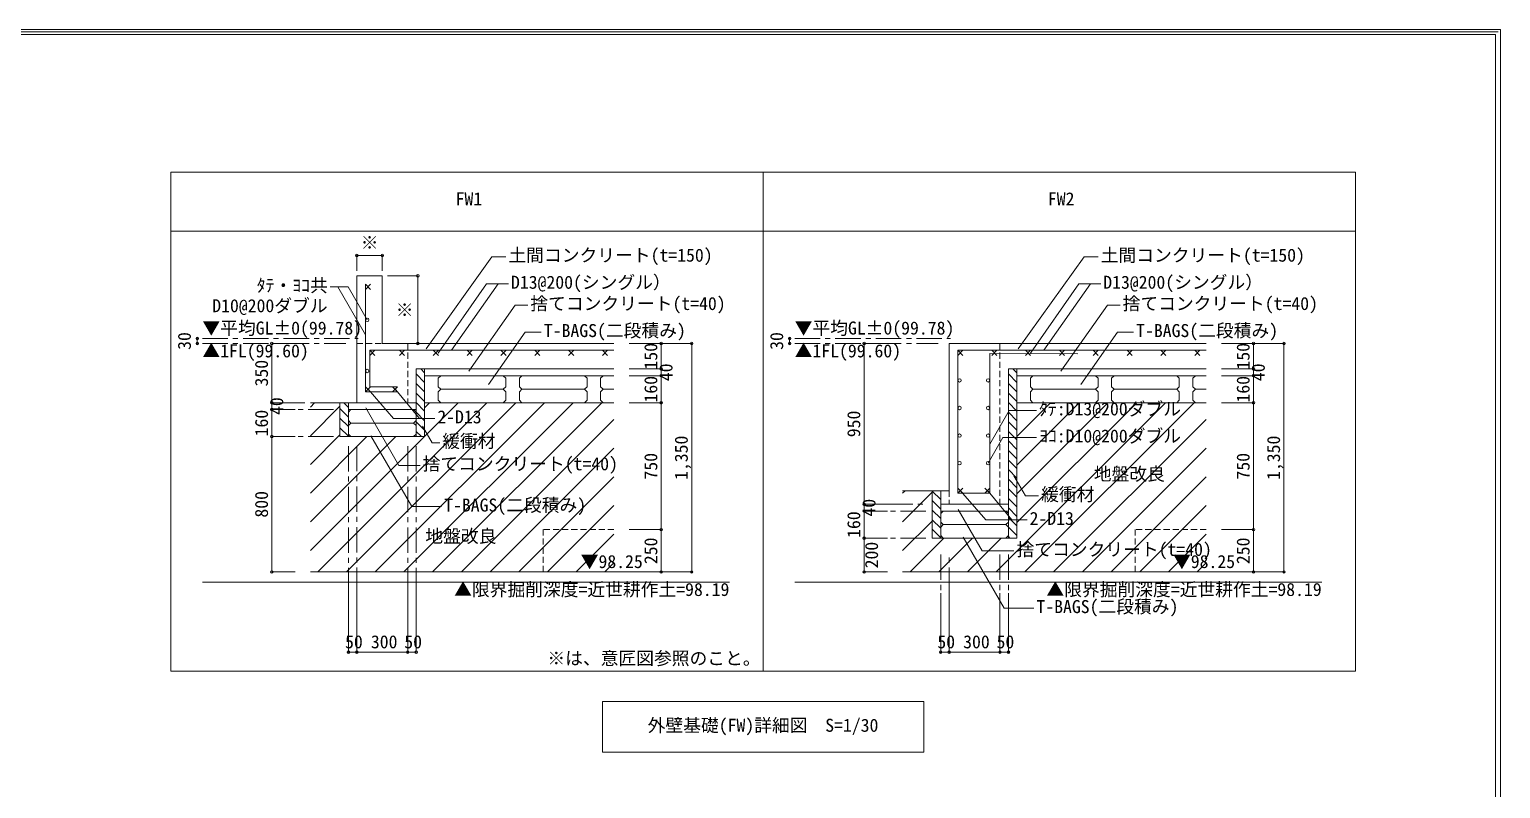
# Model space of a CAD drawing. Units: millimetres on the paper, enlarged 150 times, with parts at 1:30. Extents: x -144184 to 144184, y -90019 to 91030.
# Drawn here: x -69522 to -26054, y -33385 to -10954 of the extents above; entities that cross this region are included whole.
import ezdxf
from ezdxf.enums import TextEntityAlignment as Align

# ---------------------------------------------------------------- set-up
doc = ezdxf.new("R2010")
doc.units = ezdxf.units.MM
doc.header["$LTSCALE"] = 150
doc.header["$PDMODE"] = 32
doc.header["$PDSIZE"] = 75
doc.linetypes.add('CHAIN1', pattern=[8, 5, -1, 1, -1])
doc.linetypes.add('DASHED1', pattern=[1.8, 1.2, -0.6])
for name, color, linetype, lineweight in [('3-0_基準線', 3, 'Continuous', 13), ('3-1_躯体', 7, 'Continuous', 9), ('3-7_寸法', 4, 'Continuous', 5), ('3-8_補助線', 4, 'Continuous', 5), ('3-9_ハッチ', 4, 'Continuous', 5), ('3-A_給水設備', 7, 'Continuous', 9), ('3-B_排水設備', 3, 'Continuous', 13), ('3-F_', 4, 'CHAIN1', 5), ('7-7_寸法', 4, 'Continuous', 5), ('7-A_ﾊｯﾁﾝｸﾞ2', 4, 'Continuous', 5), ('F-0_枠', 2, 'Continuous', 13)]:
    doc.layers.add(name, color=color, linetype=linetype, lineweight=lineweight)
doc.styles.add('ＭＳ ゴシック', font='')
doc.styles.get('ＭＳ ゴシック').set_extended_font_data('MS Gothic')

msp = doc.modelspace()

# ---------------------------------------------------------------- linework, layer by layer
at = {"layer": '3-0_基準線'}
for p, q in [((-59096.1, -20234.7), (-59096.1, -18234.7)), ((-52254.8, -20234.7), (-59096.1, -20234.7)), ((-42346.1, -24584.7), (-42346.1, -20234.7)), ((-34754.8, -20234.7), (-42346.1, -20234.7)), ((-52251.2, -20984.7), (-58096.1, -20984.7)), ((-58096.1, -22984.7), (-58096.1, -20984.7)), ((-57846.1, -22984.7), (-57846.1, -20984.7)), ((-52251.2, -21184.7), (-57846.1, -21184.7)), ((-57446.1, -21259.7), (-57371.1, -21184.7)), ((-57446.1, -21509.7), (-57446.1, -21259.7)), ((-55446.1, -21259.7), (-55521.1, -21184.7)), ((-55446.1, -21509.7), (-55446.1, -21259.7)), ((-55046.1, -21259.7), (-54971.1, -21184.7)), ((-55046.1, -21509.7), (-55046.1, -21259.7)), ((-53046.1, -21259.7), (-53121.1, -21184.7)), ((-53046.1, -21509.7), (-53046.1, -21259.7)), ((-52646.1, -21259.7), (-52571.1, -21184.7)), ((-52646.1, -21509.7), (-52646.1, -21259.7)), ((-34751.2, -20984.7), (-40596.1, -20984.7)), ((-40596.1, -25984.7), (-40596.1, -20984.7)), ((-40346.1, -25984.7), (-40346.1, -20984.7)), ((-34751.2, -21184.7), (-40346.1, -21184.7)), ((-39946.1, -21259.7), (-39871.1, -21184.7)), ((-39946.1, -21509.7), (-39946.1, -21259.7)), ((-37946.1, -21259.7), (-38021.1, -21184.7)), ((-37946.1, -21509.7), (-37946.1, -21259.7)), ((-37546.1, -21259.7), (-37471.1, -21184.7)), ((-37546.1, -21509.7), (-37546.1, -21259.7)), ((-35546.1, -21259.7), (-35621.1, -21184.7)), ((-35546.1, -21509.7), (-35546.1, -21259.7)), ((-35146.1, -21259.7), (-35071.1, -21184.7)), ((-35146.1, -21509.7), (-35146.1, -21259.7)), ((-57371.1, -21584.7), (-57446.1, -21509.7)), ((-57371.1, -21584.7), (-57446.1, -21659.7)), ((-57446.1, -21909.7), (-57446.1, -21659.7)), ((-55521.1, -21584.7), (-57371.1, -21584.7)), ((-55521.1, -21584.7), (-55446.1, -21509.7)), ((-55521.1, -21584.7), (-55446.1, -21659.7)), ((-55446.1, -21909.7), (-55446.1, -21659.7)), ((-54971.1, -21584.7), (-55046.1, -21509.7)), ((-54971.1, -21584.7), (-55046.1, -21659.7)), ((-55046.1, -21909.7), (-55046.1, -21659.7)), ((-53121.1, -21584.7), (-54971.1, -21584.7)), ((-53121.1, -21584.7), (-53046.1, -21509.7)), ((-53121.1, -21584.7), (-53046.1, -21659.7)), ((-53046.1, -21909.7), (-53046.1, -21659.7)), ((-52571.1, -21584.7), (-52646.1, -21509.7)), ((-52571.1, -21584.7), (-52646.1, -21659.7)), ((-52646.1, -21909.7), (-52646.1, -21659.7)), ((-52251.2, -21584.7), (-52571.1, -21584.7)), ((-39871.1, -21584.7), (-39946.1, -21509.7)), ((-39871.1, -21584.7), (-39946.1, -21659.7)), ((-39946.1, -21909.7), (-39946.1, -21659.7)), ((-38021.1, -21584.7), (-39871.1, -21584.7)), ((-38021.1, -21584.7), (-37946.1, -21509.7)), ((-38021.1, -21584.7), (-37946.1, -21659.7)), ((-37946.1, -21909.7), (-37946.1, -21659.7)), ((-37471.1, -21584.7), (-37546.1, -21509.7)), ((-37471.1, -21584.7), (-37546.1, -21659.7)), ((-37546.1, -21909.7), (-37546.1, -21659.7)), ((-35621.1, -21584.7), (-37471.1, -21584.7)), ((-35621.1, -21584.7), (-35546.1, -21509.7)), ((-35621.1, -21584.7), (-35546.1, -21659.7)), ((-35546.1, -21909.7), (-35546.1, -21659.7)), ((-35071.1, -21584.7), (-35146.1, -21509.7)), ((-35071.1, -21584.7), (-35146.1, -21659.7)), ((-35146.1, -21909.7), (-35146.1, -21659.7)), ((-34751.2, -21584.7), (-35071.1, -21584.7)), ((-61220.9, -21984.7), (-58096.1, -21984.7)), ((-60346.1, -21984.7), (-60346.1, -22984.7)), ((-60096.1, -21984.7), (-60096.1, -22984.7)), ((-52251.2, -21984.7), (-57846.1, -21984.7)), ((-57446.1, -21909.7), (-57371.1, -21984.7)), ((-55046.1, -21909.7), (-54971.1, -21984.7)), ((-52646.1, -21909.7), (-52571.1, -21984.7)), ((-52251.2, -21984.7), (-52571.1, -21984.7)), ((-34751.2, -21984.7), (-40346.1, -21984.7)), ((-39946.1, -21909.7), (-39871.1, -21984.7)), ((-37546.1, -21909.7), (-37471.1, -21984.7)), ((-35146.1, -21909.7), (-35071.1, -21984.7)), ((-34751.2, -21984.7), (-35071.1, -21984.7)), ((-58096.1, -22184.7), (-60096.1, -22184.7)), ((-60096.1, -22259.7), (-60021.1, -22184.7)), ((-60096.1, -22509.7), (-60096.1, -22259.7)), ((-60021.1, -22584.7), (-60096.1, -22509.7)), ((-60021.1, -22584.7), (-60096.1, -22659.7)), ((-58171.1, -22584.7), (-60021.1, -22584.7)), ((-58096.1, -22259.7), (-58171.1, -22184.7)), ((-58171.1, -22584.7), (-58096.1, -22509.7)), ((-58171.1, -22584.7), (-58096.1, -22659.7)), ((-58096.1, -22509.7), (-58096.1, -22259.7)), ((-58096.1, -22984.7), (-60346.1, -22984.7)), ((-60096.1, -22909.7), (-60096.1, -22659.7)), ((-60096.1, -22909.7), (-60021.2, -22984.7)), ((-60021.2, -22984.7), (-58171.1, -22984.7)), ((-58096.1, -22909.7), (-58171.1, -22984.7)), ((-58096.1, -22909.7), (-58096.1, -22659.7)), ((-58096.1, -22984.7), (-57846.1, -22984.7)), ((-43720.9, -24584.7), (-42346.1, -24584.7)), ((-42846.1, -24584.7), (-42846.1, -25984.7)), ((-42596.1, -24584.7), (-42596.1, -25984.7)), ((-42596.1, -24984.7), (-40596.1, -24984.7)), ((-40596.1, -25184.7), (-42596.1, -25184.7)), ((-42596.1, -25259.7), (-42521.1, -25184.7)), ((-40596.1, -25259.7), (-40671.1, -25184.7)), ((-42596.1, -25509.7), (-42596.1, -25259.7)), ((-42521.1, -25584.7), (-42596.1, -25509.7)), ((-42521.1, -25584.7), (-42596.1, -25659.7)), ((-40671.1, -25584.7), (-42521.1, -25584.7)), ((-40671.1, -25584.7), (-40596.1, -25509.7)), ((-40671.1, -25584.7), (-40596.1, -25659.7)), ((-40596.1, -25509.7), (-40596.1, -25259.7)), ((-40596.1, -25984.7), (-42846.1, -25984.7)), ((-42596.1, -25909.7), (-42596.1, -25659.7)), ((-42596.1, -25909.7), (-42521.2, -25984.7)), ((-42521.2, -25984.7), (-40671.1, -25984.7)), ((-40596.1, -25909.7), (-40671.1, -25984.7)), ((-40596.1, -25909.7), (-40596.1, -25659.7)), ((-40596.1, -25984.7), (-40346.1, -25984.7)), ((-61220.9, -26984.7), (-52251.2, -26984.7)), ((-43720.9, -26984.7), (-34751.2, -26984.7))]:
    msp.add_line(p, q, dxfattribs=at)
at = {"layer": '3-0_基準線', "linetype": 'DASHED1'}
for p, q in [((-59846.1, -20234.7), (-59096.1, -20234.7)), ((-58346.1, -20234.7), (-58346.1, -21984.7)), ((-40846.1, -20234.7), (-40846.1, -24984.7)), ((-42346.1, -24584.7), (-42346.1, -24984.7)), ((-54346.1, -26984.7), (-54346.1, -25734.7)), ((-52251.2, -25734.7), (-54346.1, -25734.7)), ((-36846.1, -26984.7), (-36846.1, -25734.7)), ((-34751.2, -25734.7), (-36846.1, -25734.7))]:
    msp.add_line(p, q, dxfattribs=at)
at = {"layer": '3-0_基準線'}
for points in [[(-59846.1, -21984.7), (-59846.1, -18234.7), (-59096.1, -18234.7)], [(-55446.1, -21909.7), (-55521.1, -21984.7), (-57371.1, -21984.7)], [(-53046.1, -21909.7), (-53121.1, -21984.7), (-54971.1, -21984.7)], [(-37946.1, -21909.7), (-38021.1, -21984.7), (-39871.1, -21984.7)], [(-35546.1, -21909.7), (-35621.1, -21984.7), (-37471.1, -21984.7)]]:
    msp.add_lwpolyline(points, dxfattribs=at)
at = {"layer": '3-1_躯体'}
for p, q in [((-59590, -18634.7), (-59440, -18484.7)), ((-59440, -18634.7), (-59590, -18484.7)), ((-59590, -21659.7), (-59590, -18484.7)), ((-52251.2, -20434.7), (-59465, -20434.5)), ((-59465, -20584.7), (-59315, -20434.7)), ((-59315, -20584.7), (-59465, -20434.7)), ((-59465, -21509.7), (-59465, -20434.7)), ((-58590, -20584.7), (-58440, -20434.7)), ((-58440, -20584.7), (-58590, -20434.7)), ((-57590, -20584.7), (-57440, -20434.7)), ((-57440, -20584.7), (-57590, -20434.7)), ((-56590, -20584.7), (-56440, -20434.7)), ((-56440, -20584.7), (-56590, -20434.7)), ((-55590, -20584.7), (-55440, -20434.7)), ((-55440, -20584.7), (-55590, -20434.7)), ((-54590, -20584.7), (-54440, -20434.7)), ((-54440, -20584.7), (-54590, -20434.7)), ((-53590, -20584.7), (-53440, -20434.7)), ((-53440, -20584.7), (-53590, -20434.7)), ((-52590, -20584.7), (-52440, -20434.7)), ((-52440, -20584.7), (-52590, -20434.7)), ((-42090, -24659.7), (-42090, -20434.5)), ((-34751.2, -20434.7), (-42090, -20434.5)), ((-42090, -20584.7), (-41940, -20434.7)), ((-41940, -20584.7), (-42090, -20434.7)), ((-41146.1, -20534.5), (-41146.1, -24659.7)), ((-38546.1, -20534.6), (-41146.1, -20534.5)), ((-41090, -20584.7), (-40940, -20434.7)), ((-40940, -20584.7), (-41090, -20434.7)), ((-40090, -20584.7), (-39940, -20434.7)), ((-39940, -20584.7), (-40090, -20434.7)), ((-39090, -20584.7), (-38940, -20434.7)), ((-38940, -20584.7), (-39090, -20434.7)), ((-38090, -20584.7), (-37940, -20434.7)), ((-37940, -20584.7), (-38090, -20434.7)), ((-37090, -20584.7), (-36940, -20434.7)), ((-36940, -20584.7), (-37090, -20434.7)), ((-36090, -20584.7), (-35940, -20434.7)), ((-35940, -20584.7), (-36090, -20434.7)), ((-35090, -20584.7), (-34940, -20434.7)), ((-34940, -20584.7), (-35090, -20434.7)), ((-59440, -21659.7), (-59590, -21509.7)), ((-59590, -21659.7), (-59440, -21509.7)), ((-59440, -21659.7), (-59590, -21509.7)), ((-59590, -21659.7), (-59440, -21509.7)), ((-59590, -21659.7), (-58646.1, -21659.7)), ((-59465, -21509.7), (-58646.1, -21509.7)), ((-58646.1, -21659.7), (-58796.1, -21509.7)), ((-58796.1, -21659.7), (-58646.1, -21509.7)), ((-58646.1, -21659.7), (-58796.1, -21509.7)), ((-58796.1, -21659.7), (-58646.1, -21509.7)), ((-41940, -24659.7), (-42090, -24509.7)), ((-42090, -24659.7), (-41940, -24509.7)), ((-41940, -24659.7), (-42090, -24509.7)), ((-42090, -24659.7), (-41940, -24509.7)), ((-42090, -24659.7), (-41146.1, -24659.7)), ((-41146.1, -24659.7), (-41296.1, -24509.7)), ((-41296.1, -24659.7), (-41146.1, -24509.7)), ((-41146.1, -24659.7), (-41296.1, -24509.7)), ((-41296.1, -24659.7), (-41146.1, -24509.7)), ((-64411.2, -27284.7), (-48835.7, -27284.7)), ((-46911.2, -27284.7), (-31335.7, -27284.7))]:
    msp.add_line(p, q, dxfattribs=at)
for centre in [(-59540, -19534.7), (-59540, -21047.1), (-42040, -21324.7), (-41196.1, -21324.7), (-42040, -22139.7), (-41196.1, -22139.7), (-42040, -22954.7), (-41196.1, -22954.7), (-42040, -23769.7), (-41196.1, -23769.7)]:
    msp.add_circle(centre, 50, dxfattribs=at)
at = {"layer": '3-7_寸法'}
for p, q in [((-59846.1, -17634.7), (-59846.1, -18084.7)), ((-59846.1, -17634.7), (-59096.1, -17634.7)), ((-59096.1, -17634.7), (-59096.1, -18084.7)), ((-58046.1, -18234.7), (-58946.1, -18234.7)), ((-58046.1, -18234.7), (-58046.1, -20234.7)), ((-64561.2, -20084.7), (-64561.2, -20234.7)), ((-62358.2, -20234.7), (-61358.2, -20234.7)), ((-58046.1, -20234.7), (-58946.1, -20234.7)), ((-50854.8, -20234.7), (-51804.8, -20234.7)), ((-49954.8, -20234.7), (-50854.8, -20234.7)), ((-47061.2, -20084.7), (-47061.2, -20234.7)), ((-44858.2, -20234.7), (-43858.2, -20234.7)), ((-33354.8, -20234.7), (-34304.8, -20234.7)), ((-32454.8, -20234.7), (-33354.8, -20234.7)), ((-50854.8, -20984.7), (-51804.8, -20984.7)), ((-50854.8, -21184.7), (-51804.8, -21184.7)), ((-33354.8, -20984.7), (-34304.8, -20984.7)), ((-33354.8, -21184.7), (-34304.8, -21184.7)), ((-62358.2, -21984.7), (-61670.9, -21984.7)), ((-50854.8, -21984.7), (-51804.8, -21984.7)), ((-50854.8, -21984.7), (-51804.8, -21984.7)), ((-33354.8, -21984.7), (-34304.8, -21984.7)), ((-33354.8, -21984.7), (-34304.8, -21984.7)), ((-62358.2, -22184.7), (-61670.9, -22184.7)), ((-62358.2, -22184.7), (-61670.9, -22184.7)), ((-62358.2, -22984.7), (-61670.9, -22984.7)), ((-44858.2, -24984.7), (-44170.9, -24984.7)), ((-44858.2, -25184.7), (-44170.9, -25184.7)), ((-44858.2, -25184.7), (-44170.9, -25184.7)), ((-50854.8, -25734.6), (-51804.8, -25734.6)), ((-44858.2, -25984.7), (-44170.9, -25984.7)), ((-33354.8, -25734.6), (-34304.8, -25734.6)), ((-62358.2, -26984.7), (-61670.9, -26984.7)), ((-50854.8, -26984.6), (-53232.8, -26984.6)), ((-49954.8, -26984.6), (-50854.8, -26984.6)), ((-44858.2, -26984.7), (-44170.9, -26984.7)), ((-33354.8, -26984.6), (-35732.8, -26984.6)), ((-32454.8, -26984.6), (-33354.8, -26984.6)), ((-60096.1, -29356.4), (-60096.1, -27606.4)), ((-59846.1, -29356.4), (-59846.1, -27606.4)), ((-58346.1, -29356.4), (-58346.1, -27606.4)), ((-58096.1, -29356.4), (-58096.1, -27606.4)), ((-42596.1, -29356.4), (-42596.1, -27606.4)), ((-42346.1, -29356.4), (-42346.1, -27606.4)), ((-40846.1, -29356.4), (-40846.1, -27606.4)), ((-40596.1, -29356.4), (-40596.1, -27606.4)), ((-59846.1, -29356.4), (-60096.1, -29356.4)), ((-59846.1, -29356.4), (-58346.1, -29356.4)), ((-58346.1, -29356.4), (-58096.1, -29356.4)), ((-42346.1, -29356.4), (-42596.1, -29356.4)), ((-42346.1, -29356.4), (-40846.1, -29356.4)), ((-40846.1, -29356.4), (-40596.1, -29356.4))]:
    msp.add_line(p, q, dxfattribs=at)
at = {"layer": '3-7_寸法', "color": 2}
for p in [(-59846.1, -17634.7), (-59096.1, -17634.7), (-58046.1, -18234.7), (-64561.2, -20084.7), (-64561.2, -20234.7), (-58046.1, -20234.7), (-49954.8, -20234.7), (-47061.2, -20084.7), (-47061.2, -20234.7), (-32454.8, -20234.7), (-62358.2, -22984.7), (-50854.8, -25734.6), (-44858.2, -25984.7), (-33354.8, -25734.6), (-62358.2, -26984.7), (-50854.8, -26984.6), (-49954.8, -26984.6), (-44858.2, -26984.7), (-33354.8, -26984.6), (-32454.8, -26984.6)]:
    msp.add_point(p, dxfattribs=at)
at = {"layer": '3-7_寸法', "color": 7}
for p in [(-62358.2, -20234.7), (-50854.8, -20234.7), (-44858.2, -20234.7), (-33354.8, -20234.7), (-50854.8, -20984.7), (-50854.8, -21184.7), (-33354.8, -20984.7), (-33354.8, -21184.7), (-62358.2, -21984.7), (-62358.2, -22184.7), (-50854.8, -21984.7), (-33354.8, -21984.7), (-62358.2, -22984.7), (-44858.2, -24984.7), (-44858.2, -25184.7), (-44858.2, -25984.7), (-60096.1, -29356.4), (-59846.1, -29356.4), (-58346.1, -29356.4), (-58096.1, -29356.4), (-42596.1, -29356.4), (-42346.1, -29356.4), (-40846.1, -29356.4), (-40596.1, -29356.4)]:
    msp.add_point(p, dxfattribs=at)
at = {"layer": '3-8_補助線'}
for p, q in [((-61220.9, -22111.3), (-61094.2, -21984.7)), ((-61220.9, -22959.9), (-60346.1, -22085.2)), ((-61003, -26984.6), (-56003, -21984.7)), ((-60154.4, -26984.6), (-55154.5, -21984.7)), ((-59305.9, -26984.6), (-54306, -21984.7)), ((-58457.4, -26984.6), (-53457.4, -21984.7)), ((-57846.1, -22979.3), (-56851.5, -21984.7)), ((-57846.1, -22130.7), (-57700.1, -21984.7)), ((-57608.8, -26984.6), (-52608.9, -21984.7)), ((-40957.4, -26984.6), (-35957.4, -21984.7)), ((-40346.1, -24676.3), (-37654.5, -21984.7)), ((-40346.1, -25524.9), (-36806, -21984.7)), ((-40346.1, -23827.8), (-38503, -21984.7)), ((-40346.1, -22979.3), (-39351.5, -21984.7)), ((-40108.8, -26984.6), (-35108.9, -21984.7)), ((-56760.3, -26984.6), (-52251.2, -22475.5)), ((-39260.3, -26984.6), (-34751.2, -22475.5)), ((-61220.9, -23808.4), (-60346.1, -22933.7)), ((-61220.9, -26354), (-57851.5, -22984.7)), ((-61220.9, -24656.9), (-59548.6, -22984.7)), ((-61220.9, -25505.5), (-58700.1, -22984.7)), ((-55911.8, -26984.6), (-52251.2, -23324)), ((-38411.8, -26984.6), (-34751.2, -23324)), ((-55063.3, -26984.6), (-52251.2, -24172.5)), ((-37563.3, -26984.6), (-34751.2, -24172.5)), ((-43720.9, -24656.9), (-43648.6, -24584.7)), ((-43720.9, -25505.5), (-42846.1, -24630.7)), ((-54214.7, -26984.6), (-52251.2, -25021)), ((-36714.7, -26984.6), (-34751.2, -25021)), ((-43720.9, -26354), (-42846.1, -25479.3)), ((-53366.2, -26984.6), (-52251.2, -25869.6)), ((-43503, -26984.6), (-42503, -25984.7)), ((-42654.4, -26984.6), (-41654.5, -25984.7)), ((-41805.9, -26984.6), (-40806, -25984.7)), ((-35866.2, -26984.6), (-34751.2, -25869.6)), ((-52517.7, -26984.6), (-52251.2, -26718.1)), ((-35017.7, -26984.6), (-34751.2, -26718.1))]:
    msp.add_line(p, q, dxfattribs=at)
at = {"layer": '3-9_ハッチ'}
for p, q in [((-58096.1, -21133.2), (-57846.1, -21383.2)), ((-57961.8, -20984.7), (-57846.1, -21100.3)), ((-40596.1, -21133.2), (-40346.1, -21383.2)), ((-40461.8, -20984.7), (-40346.1, -21100.3)), ((-58096.1, -21416), (-57846.1, -21666)), ((-58096.1, -21698.8), (-57846.1, -21948.8)), ((-40596.1, -21416), (-40346.1, -21666)), ((-40596.1, -21698.8), (-40346.1, -21948.8)), ((-60346.1, -22158.6), (-60096.1, -22408.6)), ((-60237.3, -21984.7), (-60096.1, -22125.8)), ((-58096.1, -21981.7), (-57846.1, -22231.7)), ((-40596.1, -21981.7), (-40346.1, -22231.7)), ((-60346.1, -22441.5), (-60096.1, -22691.5)), ((-58096.1, -22264.5), (-57846.1, -22514.5)), ((-58096.1, -22547.4), (-57846.1, -22797.4)), ((-40596.1, -22264.5), (-40346.1, -22514.5)), ((-40596.1, -22547.4), (-40346.1, -22797.4)), ((-60346.1, -22724.3), (-60096.1, -22974.3)), ((-57941.7, -22984.7), (-58096.1, -22830.2)), ((-40346.1, -23080.2), (-40596.1, -22830.2)), ((-40346.1, -23363.1), (-40596.1, -23113.1)), ((-40596.1, -23395.9), (-40346.1, -23645.9)), ((-40596.1, -23678.7), (-40346.1, -23928.7)), ((-40596.1, -23961.6), (-40346.1, -24211.6)), ((-40596.1, -24244.4), (-40346.1, -24494.4)), ((-42846.1, -24592.9), (-42596.1, -24842.9)), ((-40596.1, -24527.3), (-40346.1, -24777.3)), ((-42846.1, -24875.8), (-42596.1, -25125.8)), ((-42846.1, -25158.6), (-42596.1, -25408.6)), ((-40596.1, -24810.1), (-40346.1, -25060.1)), ((-40596.1, -25093), (-40346.1, -25343)), ((-42846.1, -25441.5), (-42596.1, -25691.5)), ((-40596.1, -25375.8), (-40346.1, -25625.8)), ((-42846.1, -25724.3), (-42596.1, -25974.3)), ((-40596.1, -25658.6), (-40346.1, -25908.6)), ((-40596.1, -25941.5), (-40553, -25984.7))]:
    msp.add_line(p, q, dxfattribs=at)
at = {"layer": '3-A_給水設備'}
for p, q in [((-57804.3, -20395.7), (-55861.3, -17669.3)), ((-55443.6, -17669.3), (-55861.3, -17669.3)), ((-40304.3, -20395.7), (-38361.3, -17669.3)), ((-37943.6, -17669.3), (-38361.3, -17669.3)), ((-60101.1, -18562.8), (-60632.6, -18562.8)), ((-59588.9, -19977.8), (-60405.8, -18562.8)), ((-59538.9, -19536.7), (-60101.1, -18562.8)), ((-57441.5, -20517.9), (-56017.9, -18469.3)), ((-57053.8, -20434.7), (-55672.2, -18469.3)), ((-55368.6, -18469.3), (-56017.9, -18469.3)), ((-39941.5, -20517.9), (-38517.9, -18469.3)), ((-39553.8, -20434.7), (-38172.2, -18469.3)), ((-37868.6, -18469.3), (-38517.9, -18469.3)), ((-56543.3, -21051.2), (-55169.9, -19097.5)), ((-54796.9, -19097.5), (-55169.9, -19097.5)), ((-39043.3, -21051.2), (-37669.9, -19097.5)), ((-37296.9, -19097.5), (-37669.9, -19097.5)), ((-59515, -21585.8), (-58765.3, -22447.4)), ((-58695.3, -21600.2), (-57993.1, -22447.4)), ((-59581.8, -22139.7), (-58603.5, -23834.2)), ((-58765.3, -22447.4), (-57545.7, -22447.4)), ((-41146.1, -23211.1), (-40569.2, -22211.8)), ((-39766.7, -22211.8), (-40569.2, -22211.8)), ((-59435, -22959), (-58225.7, -25053.5)), ((-57905.3, -22677.7), (-57623.8, -23165.3)), ((-41196.1, -23769.7), (-40758.6, -23011.8)), ((-40758.6, -23011.8), (-39766.7, -23011.8)), ((-57399.6, -23165.3), (-57623.8, -23165.3)), ((-57979.9, -23834.2), (-58603.5, -23834.2)), ((-40434.1, -24147.4), (-40093.4, -24737.5)), ((-42015, -24585.8), (-41265.3, -25447.4)), ((-41195.3, -24600.2), (-40493.1, -25447.4)), ((-40093.4, -24737.5), (-39703.1, -24737.5)), ((-57343, -25053.5), (-58225.7, -25053.5)), ((-42081.8, -25139.7), (-41375.4, -26363.3)), ((-41265.3, -25447.4), (-40045.7, -25447.4)), ((-41935, -25959), (-40725.7, -28053.5)), ((-40432.2, -26363.3), (-41375.4, -26363.3)), ((-39843, -28053.5), (-40725.7, -28053.5))]:
    msp.add_line(p, q, dxfattribs=at)
for points in [[(-55959.8, -21447.9), (-54869.9, -19897.5), (-54397.4, -19897.5)], [(-38459.8, -21447.9), (-37369.9, -19897.5), (-36897.4, -19897.5)]]:
    msp.add_lwpolyline(points, dxfattribs=at)
at = {"layer": '3-B_排水設備'}
for p, q in [((-65342.4, -29917.4), (-65342.4, -15167.4)), ((-65342.4, -15167.4), (-30342.4, -15167.4)), ((-47842.4, -29917.4), (-47842.4, -15167.4)), ((-65342.4, -16917.4), (-30342.4, -16917.4)), ((-43092.4, -30810.1), (-52592.4, -30810.1)), ((-43092.4, -30810.1), (-43092.4, -32310.1))]:
    msp.add_line(p, q, dxfattribs=at)
for points in [[(-65342.4, -29917.4), (-30342.4, -29917.4), (-30342.4, -15167.4)], [(-43092.4, -32310.1), (-52592.4, -32310.1), (-52592.4, -30810.1)]]:
    msp.add_lwpolyline(points, dxfattribs=at)
at = {"layer": '3-F_'}
for p, q in [((-64411.2, -20084.7), (-59811.9, -20084.7)), ((-64411.2, -20234.7), (-60171, -20234.7)), ((-46911.2, -20084.7), (-42311.9, -20084.7)), ((-46911.2, -20234.7), (-42671, -20234.7)), ((-61670.9, -21984.7), (-61380.3, -21984.7)), ((-60532.9, -22184.7), (-61670.9, -22184.7)), ((-60532.9, -22984.7), (-61670.9, -22984.7)), ((-60096.1, -23266.3), (-60096.1, -27606.4)), ((-59846.1, -27606.4), (-59846.1, -23266.3)), ((-58346.1, -23266.3), (-58346.1, -27606.4)), ((-58096.1, -23266.3), (-58096.1, -27606.4)), ((-44170.9, -24984.7), (-43032.9, -24984.7)), ((-43032.9, -25184.7), (-44170.9, -25184.7)), ((-43032.9, -25984.7), (-44170.9, -25984.7)), ((-42596.1, -26468.6), (-42596.1, -27606.4)), ((-42346.1, -27606.4), (-42346.1, -26468.6)), ((-40846.1, -26468.6), (-40846.1, -27606.4)), ((-40596.1, -26468.6), (-40596.1, -27606.4))]:
    msp.add_line(p, q, dxfattribs=at)
at = {"layer": '7-7_寸法'}
for p, q in [((-62358.2, -20234.7), (-62358.2, -21984.7)), ((-50854.8, -20234.7), (-50854.8, -20984.7)), ((-49954.8, -20234.7), (-49954.8, -26984.6)), ((-44858.2, -20234.7), (-44858.2, -24984.7)), ((-33354.8, -20234.7), (-33354.8, -20984.7)), ((-32454.8, -20234.7), (-32454.8, -26984.6)), ((-50854.8, -20984.7), (-50854.8, -21184.7)), ((-50854.8, -21184.7), (-50854.8, -21984.7)), ((-33354.8, -20984.7), (-33354.8, -21184.7)), ((-33354.8, -21184.7), (-33354.8, -21984.7)), ((-62358.2, -21984.7), (-62358.2, -22184.7)), ((-50854.8, -21984.6), (-50854.8, -25734.6)), ((-33354.8, -21984.6), (-33354.8, -25734.6)), ((-62358.2, -22184.7), (-62358.2, -22984.7)), ((-44858.2, -24984.7), (-44858.2, -25184.7)), ((-44858.2, -25184.7), (-44858.2, -25984.7)), ((-50854.8, -25734.6), (-50854.8, -26984.6)), ((-33354.8, -25734.6), (-33354.8, -26984.6))]:
    msp.add_line(p, q, dxfattribs=at)
at = {"layer": '7-A_ﾊｯﾁﾝｸﾞ2'}
for p, q in [((-62358.2, -22984.7), (-62358.2, -26984.7)), ((-44858.2, -25984.7), (-44858.2, -26984.7))]:
    msp.add_line(p, q, dxfattribs=at)
at = {"layer": 'F-0_枠', "color": 3}
for p, q in [((-26204.2, -11103.9), (-144033.4, -11103.9)), ((-26204.2, -11103.9), (-26204.2, -89868.5)), ((-26054.1, -10953.7), (-26054.1, -90018.6))]:
    msp.add_line(p, q, dxfattribs=at)
for points in [[(-144183.6, -90018.6), (-144183.6, -10953.7), (-26054.1, -10953.7)], [(-26129.1, -89943.5), (-144108.5, -89943.5), (-144108.5, -11028.8), (-26129.1, -11028.8)]]:
    msp.add_lwpolyline(points, dxfattribs=at)

# ---------------------------------------------------------------- texts
at = {"layer": '3-7_寸法', "color": 2, "style": 'ＭＳ ゴシック'}
for s, p in [('※', (-59733.6, -17559.7)), ('▼98.25', (-53232.8, -26984.6)), ('▼98.25', (-35732.8, -26984.6)), ('▲限界掘削深度=近世耕作土=98.19', (-56973.2, -27809.7)), ('▲限界掘削深度=近世耕作土=98.19', (-39473.2, -27809.7)), ('50', (-60196.1, -29356.4)), ('300', (-59433.6, -29356.4)), ('50', (-58446.1, -29356.4)), ('50', (-42696.1, -29356.4)), ('300', (-41933.6, -29356.4)), ('50', (-40946.1, -29356.4)), ('※は、意匠図参照のこと。', (-54217.4, -29842.4))]:
    msp.add_text(s, height=384.9, dxfattribs=at).set_placement(p, align=Align.BOTTOM_LEFT)
for s, p in [('※', (-58121.1, -19497.2)), ('30', (-64636.2, -20422.2)), ('30', (-47136.2, -20422.2)), ('150', (-50854.8, -21003.4)), ('150', (-33354.8, -21003.4)), ('350', (-62358.2, -21503.4)), ('40', (-50404.8, -21347.2)), ('40', (-32904.8, -21347.2)), ('160', (-50854.8, -21978.4)), ('160', (-33354.8, -21978.4)), ('40', (-61908.2, -22347.2)), ('160', (-62358.2, -22978.4)), ('950', (-44858.2, -23003.4)), ('1,350', (-49954.8, -24265.9)), ('1,350', (-32454.8, -24265.9)), ('750', (-50854.8, -24253.4)), ('750', (-33354.8, -24253.4)), ('800', (-62358.2, -25378.4)), ('40', (-44408.2, -25347.2)), ('160', (-44858.2, -25978.4)), ('250', (-50854.8, -26753.4)), ('250', (-33354.8, -26753.4)), ('200', (-44333.2, -26878.4))]:
    msp.add_text(s, height=384.9, rotation=90, dxfattribs=at).set_placement(p, align=Align.BOTTOM_LEFT)
at = {"layer": '3-A_給水設備', "color": 2, "style": 'ＭＳ ゴシック'}
for s, p in [('土間コンクリート(t=150)', (-55368.6, -17931.8)), ('土間コンクリート(t=150)', (-37868.6, -17931.8)), ('D13@200(シングル）', (-55293.6, -18731.8)), ('D13@200(シングル）', (-37793.6, -18731.8)), ('ﾀﾃ・ﾖｺ共', (-62807.6, -18825.3)), ('D10@200ダブル', (-64120.1, -19425.3)), ('捨てコンクリート(t=40)', (-54721.9, -19360)), ('捨てコンクリート(t=40)', (-37221.9, -19360)), ('T-BAGS(二段積み)', (-54322.4, -20160)), ('T-BAGS(二段積み)', (-36822.4, -20160)), ('ﾀﾃ:D13@200ダブル', (-39691.7, -22474.3)), ('2-D13', (-57470.7, -22709.9)), ('緩衝材', (-57324.6, -23427.8)), ('ﾖｺ:D10@200ダブル', (-39691.7, -23274.3)), ('捨てコンクリート(t=40)', (-57904.9, -24096.7)), ('地盤改良', (-38072.2, -24396.4)), ('T-BAGS(二段積み)', (-57268, -25316)), ('緩衝材', (-39628.1, -25000)), ('2-D13', (-39970.7, -25709.9)), ('地盤改良', (-57825, -26232.9)), ('捨てコンクリート(t=40)', (-40357.2, -26625.8)), ('T-BAGS(二段積み)', (-39768, -28316))]:
    msp.add_text(s, height=384.9, dxfattribs=at).set_placement(p, align=Align.BOTTOM_LEFT)
at = {"layer": '3-F_', "color": 2, "style": 'ＭＳ ゴシック'}
for s, p in [('FW1', (-56929.9, -16267.4)), ('FW2', (-39429.9, -16267.4)), ('▼平均GL±0(99.78)', (-64411.2, -20084.7)), ('▼平均GL±0(99.78)', (-46911.2, -20084.7)), ('▲1FL(99.60)', (-64411.2, -20759.7)), ('▲1FL(99.60)', (-46911.2, -20759.7)), ('外壁基礎(FW)詳細図  S=1/30', (-51254.9, -31822.6))]:
    msp.add_text(s, height=384.9, dxfattribs=at).set_placement(p, align=Align.BOTTOM_LEFT)

doc.saveas('drawing.dxf')
